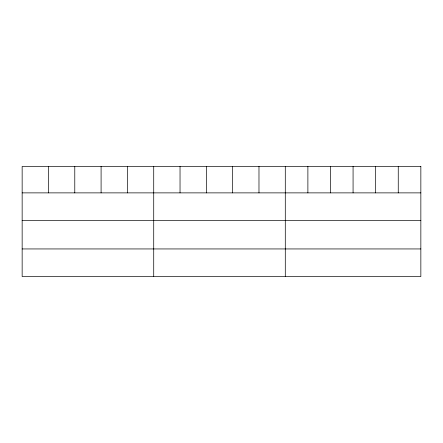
<?xml version="1.0" encoding="UTF-8"?>
<svg xmlns="http://www.w3.org/2000/svg" width="443" height="443" viewBox="0 0 443 443"><rect width="100%" height="100%" fill="white"/><g stroke="black" fill="none" stroke-linecap="round" stroke-linejoin="round"><path stroke-width="0.66" d="M22.15 192.877L420.85 192.877M22.15 220.492L420.85 220.492M22.15 248.944L420.85 248.944M398.257 166.441L398.257 192.877M375.664 166.441L375.664 192.877M353.071 166.441L353.071 192.877M330.478 166.441L330.478 192.877M307.885 166.441L307.885 192.877M285.292 166.441L285.292 276.559M258.978 166.441L258.978 192.877M232.664 166.441L232.664 192.877M206.349 166.441L206.349 192.877M180.035 166.441L180.035 192.877M153.721 166.441L153.721 276.559M127.407 166.441L127.407 192.877M101.093 166.441L101.093 192.877M74.778 166.441L74.778 192.877M48.464 166.441L48.464 192.877M420.85 166.441L22.15 166.441L22.15 276.559L420.85 276.559L420.85 166.441"/></g></svg>
